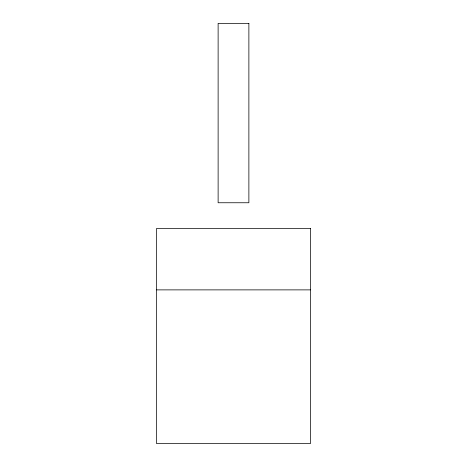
<?xml version="1.0" encoding="UTF-8"?>
<svg xmlns="http://www.w3.org/2000/svg" width="467" height="467" viewBox="0 0 467 467"><rect width="100%" height="100%" fill="white"/><g stroke="black" fill="none" stroke-linecap="round" stroke-linejoin="round"><path stroke-width="0.7" d="M156.614 289.879L310.386 289.879M248.876 23.35L218.124 23.35L218.124 202.754L248.876 202.754L248.876 23.35M310.386 228.381L156.614 228.381L156.614 443.65L310.386 443.65L310.386 228.381"/></g></svg>
